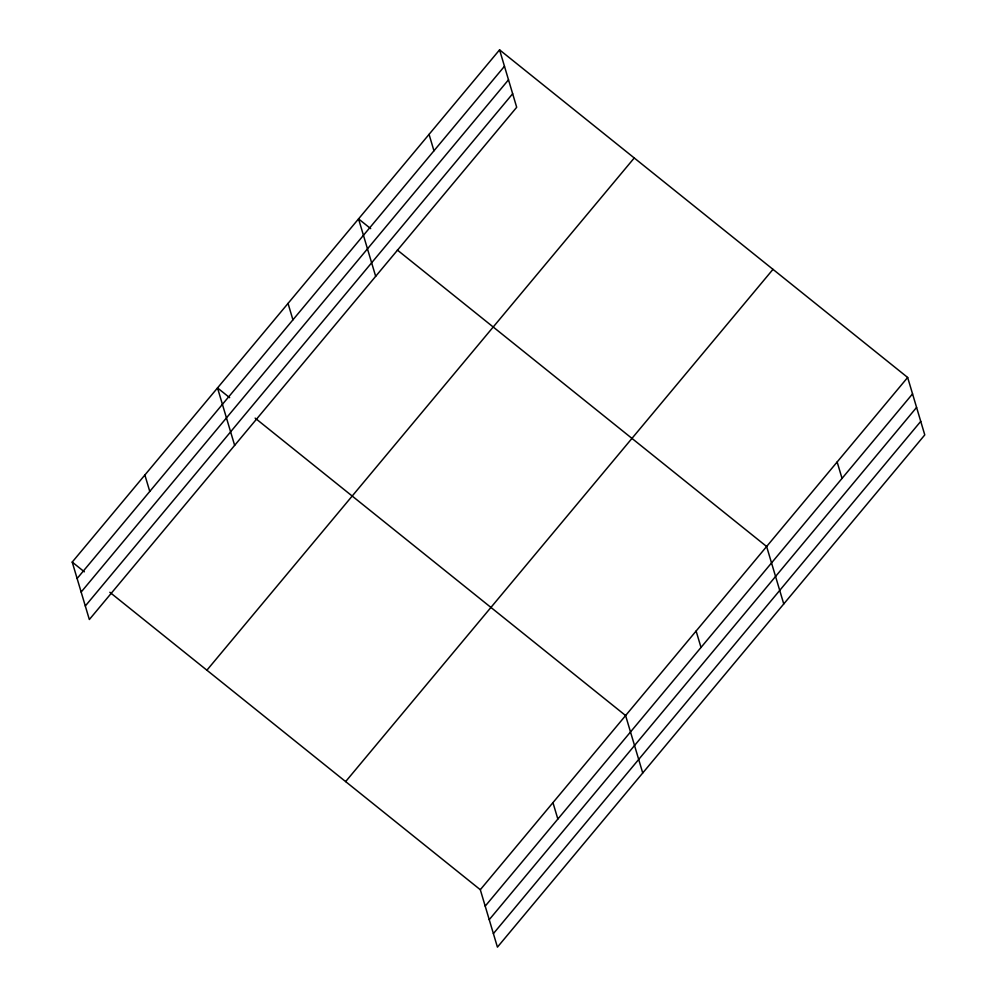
<?xml version="1.0" encoding="UTF-8"?>
<svg xmlns="http://www.w3.org/2000/svg" width="997" height="997" viewBox="0 0 997 997"><rect width="100%" height="100%" fill="white"/><g stroke="black" fill="none" stroke-linecap="round" stroke-linejoin="round"><path stroke-width="1.5" d="M499.572 49.85L516.695 107.29L89.344 619.536L72.22 562.084L499.572 49.85L907.656 377.464L924.78 434.916L497.428 947.15L480.305 889.71L109.832 592.28M77.118 578.509L504.47 66.276M81.156 592.044L508.507 79.81M85.318 605.989L512.657 93.755M206.89 670.208L634.242 157.962M345.635 781.598L772.987 269.352M480.305 889.71L907.656 377.464M485.203 906.136L912.542 393.89M489.24 919.67L916.579 407.424M493.39 933.616L920.742 421.37M370.685 228.625L358.546 218.891L375.67 276.331M397.367 250.06L766.631 546.506L783.754 603.945M229.659 397.666L217.52 387.933L234.644 445.372M255.132 418.117L625.605 715.547L642.729 772.987M72.22 562.084L84.359 571.829M837.144 461.985L842.041 478.41M696.118 631.026L701.016 647.452M429.059 134.371L433.957 150.796M552.949 802.622L557.846 819.048M288.033 303.412L292.931 319.825M144.877 475.008L149.774 491.434"/></g></svg>
